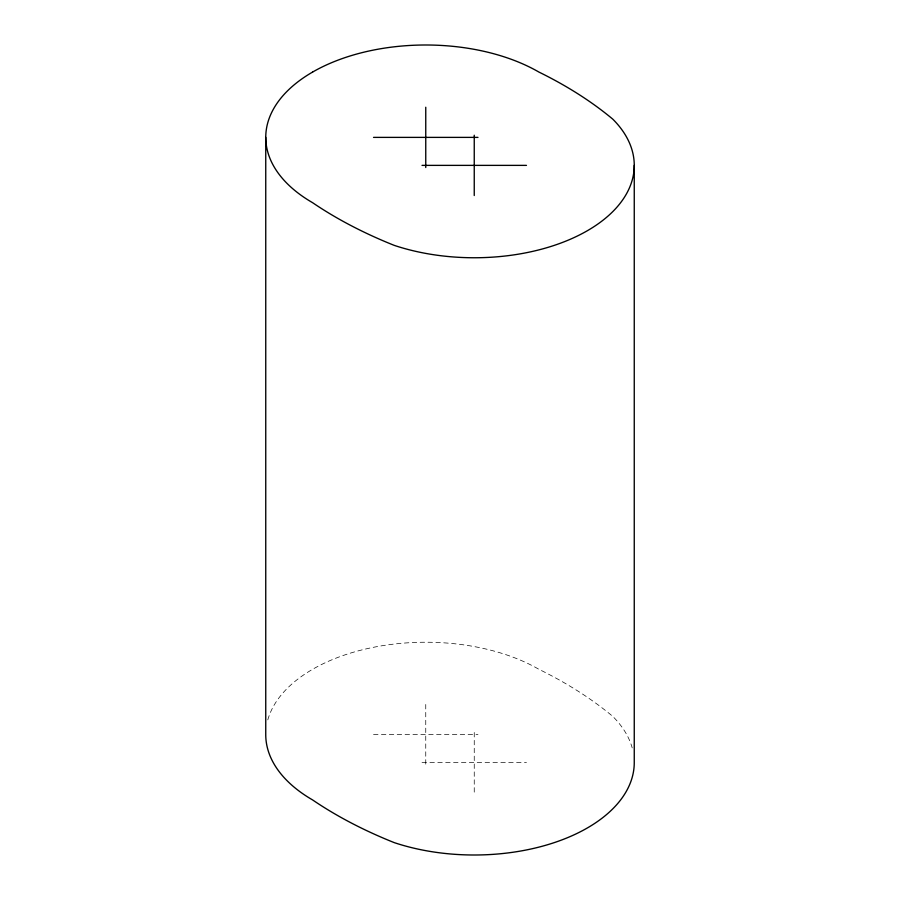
<?xml version="1.0" encoding="UTF-8"?>
<svg xmlns="http://www.w3.org/2000/svg" width="900" height="900" viewBox="0 0 900 900"><rect width="100%" height="100%" fill="white"/><g stroke="black" fill="none" stroke-linecap="round" stroke-linejoin="round"><path stroke-width="0.67" stroke-dasharray="4.5 3.38" d="M373.534 734.625L477.979 734.625M422.021 762.615L526.466 762.615M474.244 732.476L474.244 792.765M425.756 704.475L425.756 764.775M267.795 719.887A160.009 92.385 0 0 1 376.537 646.717A160.009 92.385 0 0 1 538.898 669.296A421.841 243.551 0 0 1 612.821 716.434A160.009 92.385 0 0 1 632.205 747.889"/><path stroke-width="1.35" d="M373.534 137.385L477.979 137.385M422.021 165.375L526.466 165.375M634.252 165.375L634.252 762.615A160.009 92.385 0 0 1 394.245 842.625A421.841 243.551 0 0 1 312.615 799.942A160.009 92.385 0 0 1 265.748 734.625L265.748 137.385M474.244 135.225L474.244 195.525M425.756 107.235L425.756 167.524M312.615 72.056A160.009 92.385 0 0 0 312.615 202.703A421.841 243.551 0 0 0 394.245 245.374A160.009 92.385 0 0 0 587.385 230.704A160.009 92.385 0 0 0 612.821 119.183A421.841 243.551 0 0 0 538.898 72.056A160.009 92.385 0 0 0 312.615 72.056"/></g></svg>
